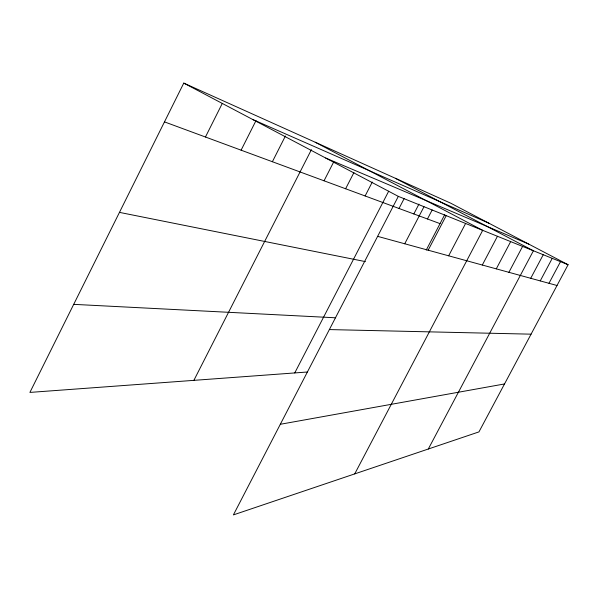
<?xml version="1.0" encoding="UTF-8"?>
<svg xmlns="http://www.w3.org/2000/svg" width="598" height="598" viewBox="0 0 598 598"><rect width="100%" height="100%" fill="white"/><g stroke="black" fill="none" stroke-linecap="round" stroke-linejoin="round"><path stroke-width="0.9" d="M568.1 264.727L398.328 196.376L233.399 514.9L478.953 431.898L568.1 264.727L450.72 203.185L183.773 83.1L29.9 392.415L307.342 372.008M205.45 137.009L222.284 103.432M241.099 150.173L255.996 120.624M272.382 161.722L285.433 135.97M193.879 380.35L311.416 149.657M324.041 180.798L333.781 161.774M345.614 188.759L353.919 172.583M365.116 195.965L372.292 182.039M294.754 372.935L388.685 191.203M399.015 208.478L404.158 198.558M413.838 213.949L418.959 204.097M404.726 243.775L423.997 206.714M427.465 218.988L432.152 209.98M426.247 250.069L444.74 214.63M428.168 250.196L446.205 215.654M448.657 255.809L465.603 223.465M354.719 473.893L482.698 230.342L315.206 142.227M482.309 265.026L497.446 236.285M496.288 268.853L510.67 241.607M508.891 272.314L522.6 246.413M428.31 449.016L533.409 250.764L395.36 178.286M530.725 278.294L543.246 254.726M540.241 280.903L552.238 258.343M548.979 283.295L560.498 261.67M280.327 424.281L504.525 383.946M329.356 329.58L531.069 334.17M73.704 304.352L335.672 317.8M119.458 212.38L365.415 261.618M377.63 236.352L557.022 285.5M164.48 121.887L440.046 223.63M325.678 158.022L528.834 244.141M252.752 119.518L488.925 223.218M183.773 83.1L398.328 196.376"/></g></svg>
